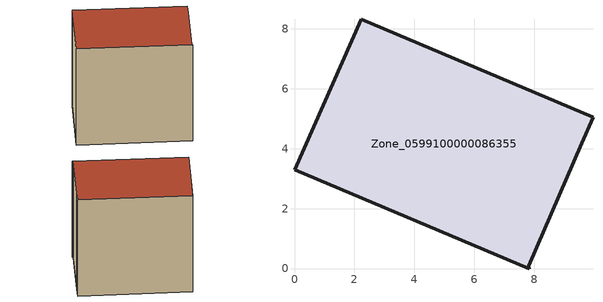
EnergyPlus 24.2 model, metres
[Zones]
Zone_0599100000086355
 floor ground (C_G): 0,3.3 2.23,8.31 9.96,5.05 9.59,4.17 7.81,0.09 7.83,0 z0
 wall outside (C_F): 2.23,8.31 0,3.3 7.83,0 7.81,0.09 9.59,4.17 9.96,5.05 2.23,8.31 z0:8.17
 roof outside (C_R): 7.83,0 7.81,0.09 9.59,4.17 9.96,5.05 2.23,8.31 0,3.3 z8.17
[BUILDING]
Pand.0599100000086355: North Axis=0; Terrain=City; Loads Convergence Tolerance Value=0.04; Temperature Convergence Tolerance Value=0.4; Solar Distribution=FullExterior; Maximum Number of Warmup Days=25; Minimum Number of Warmup Days=1
[Site:Location]
Rotterdam.The.Hague.AP_ZH_NLD Design_Conditions: Latitude=51.96; Longitude=4.45; Time Zone=1; Elevation=-4.5
[SITE:GROUNDTEMPERATURE:BUILDINGSURFACE]
18, 18, 18, 18, 18, 18, 18, 18, 18, 18, 18, 18
[MATERIAL] Thermal Absorptance=0.9; Solar Absorptance=0.7; Visible Absorptance=0.7
Name | Roughness | Thickness | Conductivity | Density | Specific Heat
G.TC.1946 | MediumSmooth | 0.15 | 1 | 540 | 1210
F.TC.1946 | Rough | 0.3 | 0.857143 | 1920 | 840
R.TC.1946 | MediumRough | 0.2 | 0.909091 | 1500 | 1000
[CONSTRUCTION]
C_G: G.TC.1946
C_F: F.TC.1946
C_R: R.TC.1946
[ZONE]
Zone_0599100000086355: Type=1; Multiplier=1; Ceiling Height=Autocalculate; Volume=Autocalculate; Floor Area=autocalculate; Part of Total Floor Area=Yes
[ZONEINFILTRATION:DESIGNFLOWRATE]
Infil_Zone_0599100000086355: Zone or ZoneList or Space or SpaceList=Zone_0599100000086355; Schedule=AlwaysOn; Design Flow Rate Calculation Method=Flow/Area; Flow Rate per Floor Area=0.003; Constant Term Coefficient=1; Temperature Term Coefficient=0; Velocity Term Coefficient=0; Velocity Squared Term Coefficient=0
[HVACTEMPLATE:ZONE:IDEALLOADSAIRSYSTEM]
Zone_0599100000086355: Maximum Heating Supply Air Temperature=50; Minimum Cooling Supply Air Temperature=13; Maximum Heating Supply Air Humidity Ratio=0.0156; Minimum Cooling Supply Air Humidity Ratio=0.0077; Heating Limit=NoLimit; Cooling Limit=NoLimit; Dehumidification Control Type=ConstantSensibleHeatRatio; Cooling Sensible Heat Ratio=0.7; Dehumidification Setpoint=60; Humidification Control Type=None; Humidification Setpoint=30; Outdoor Air Method=None; Outdoor Air Flow Rate per Person=0.00944; Outdoor Air Flow Rate per Zone Floor Area=0; Outdoor Air Flow Rate per Zone=0; Demand Controlled Ventilation Type=None; Outdoor Air Economizer Type=NoEconomizer; Heat Recovery Type=None; Sensible Heat Recovery Effectiveness=0.7; Latent Heat Recovery Effectiveness=0.65
[ZONECONTROL:THERMOSTAT]
ThermostatControl_Zone_0599100000086355: Zone or ZoneList=Zone_0599100000086355; Control Type Schedule=DualSetpointControlType; Control 1=Thermostat_Zone_0599100000086355; Temperature Difference Between Cutout And Setpoint=0
[THERMOSTATSETPOINT:DUALSETPOINT]
Thermostat_Zone_0599100000086355: Heating Setpoint Temperature Schedule=HeatingSetpoint_Zone_0599100000086355; Cooling Setpoint Temperature Schedule=CoolingSetpoint_Zone_0599100000086355
[SCHEDULE:COMPACT]
HeatingSetpoint_Zone_0599100000086355: Through: 12/31, For: AllDays, Until: 24:00, 21
CoolingSetpoint_Zone_0599100000086355: Through: 12/31, For: AllDays, Until: 24:00, 24
DualSetpointControlType: Through: 12/31, For: AllDays, Until: 24:00, 4
AlwaysOn: Through: 12/31, For: AllDays, Until: 24:00, 1
